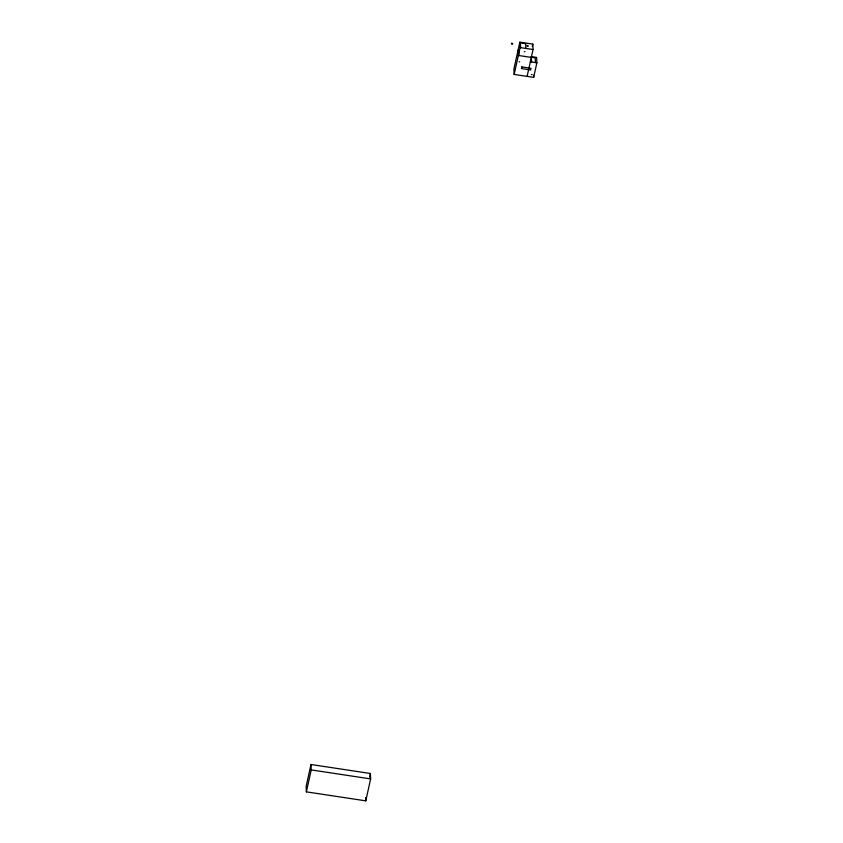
<?xml version="1.0" encoding="UTF-8"?>
<svg xmlns="http://www.w3.org/2000/svg" width="843" height="843" viewBox="0 0 843 843"><rect width="100%" height="100%" fill="white"/><g stroke="black" fill="none" stroke-linecap="round" stroke-linejoin="round"><path stroke-width="1.26" d="M512.639 43.741C511.796 45.817 510.458 41.802 512.639 43.551M528.371 45.849L527.971 46.407M310.972 764.506L306.125 786.456L306.378 791.862L365.788 800.85L370.635 778.911L370.383 773.495L310.972 764.506L311.225 769.912L306.378 791.862M527.117 76.397L533.061 49.516L532.797 44.11L519.846 42.15L513.893 69.031L514.156 74.437L533.661 77.387L536.875 62.814L536.622 57.408L531.174 56.576M514.156 74.437L520.099 47.556L519.846 42.15M369.571 777.162L370.383 773.495M532.302 46.365L532.797 44.11M527.117 45.322L527.318 46.376M524.947 51.676L524.262 51.75M519.741 61.792L519.098 61.834M532.091 74.542L531.396 74.616M520.099 47.556L533.061 49.516M531.311 57.419L518.35 55.459L518.087 50.053M530.331 61.824L536.875 62.814M311.225 769.912L370.635 778.911M535.453 62.593L535.231 57.851L531.353 57.261L531.575 62.013M533.556 75.227L533.661 77.387M525.853 48.43L525.632 43.667L520.394 42.877L520.626 47.63M518.656 50.77L518.877 55.533M365.63 797.604L365.788 800.85M521.849 66.903L521.48 68.578L530.616 69.958L530.985 68.294L521.849 66.903"/></g></svg>
